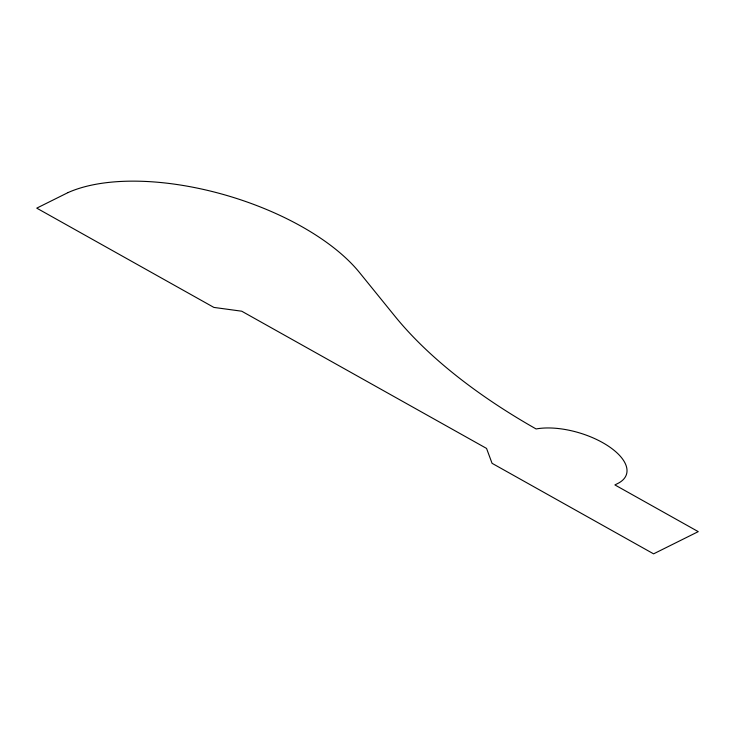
<?xml version="1.0" encoding="UTF-8"?>
<svg xmlns="http://www.w3.org/2000/svg" width="735" height="735" viewBox="0 0 735 735"><rect width="100%" height="100%" fill="white"/><g stroke="black" fill="none" stroke-linecap="round" stroke-linejoin="round"><path stroke-width="1.1" d="M68.006 192.598L36.75 208.143L213.885 307.414L241.723 311.208L486.552 448.423L492.064 463.316L653.59 553.85L698.25 531.635L614.892 484.925L617.685 483.529A57.073 26.083 16.7 0 0 608.562 446.255A57.073 26.083 16.7 0 0 536.1 428.955A437.325 199.902 16.7 0 1 394.851 316.142L359.488 272.52A176.235 80.556 16.7 0 0 68.006 192.598"/></g></svg>
